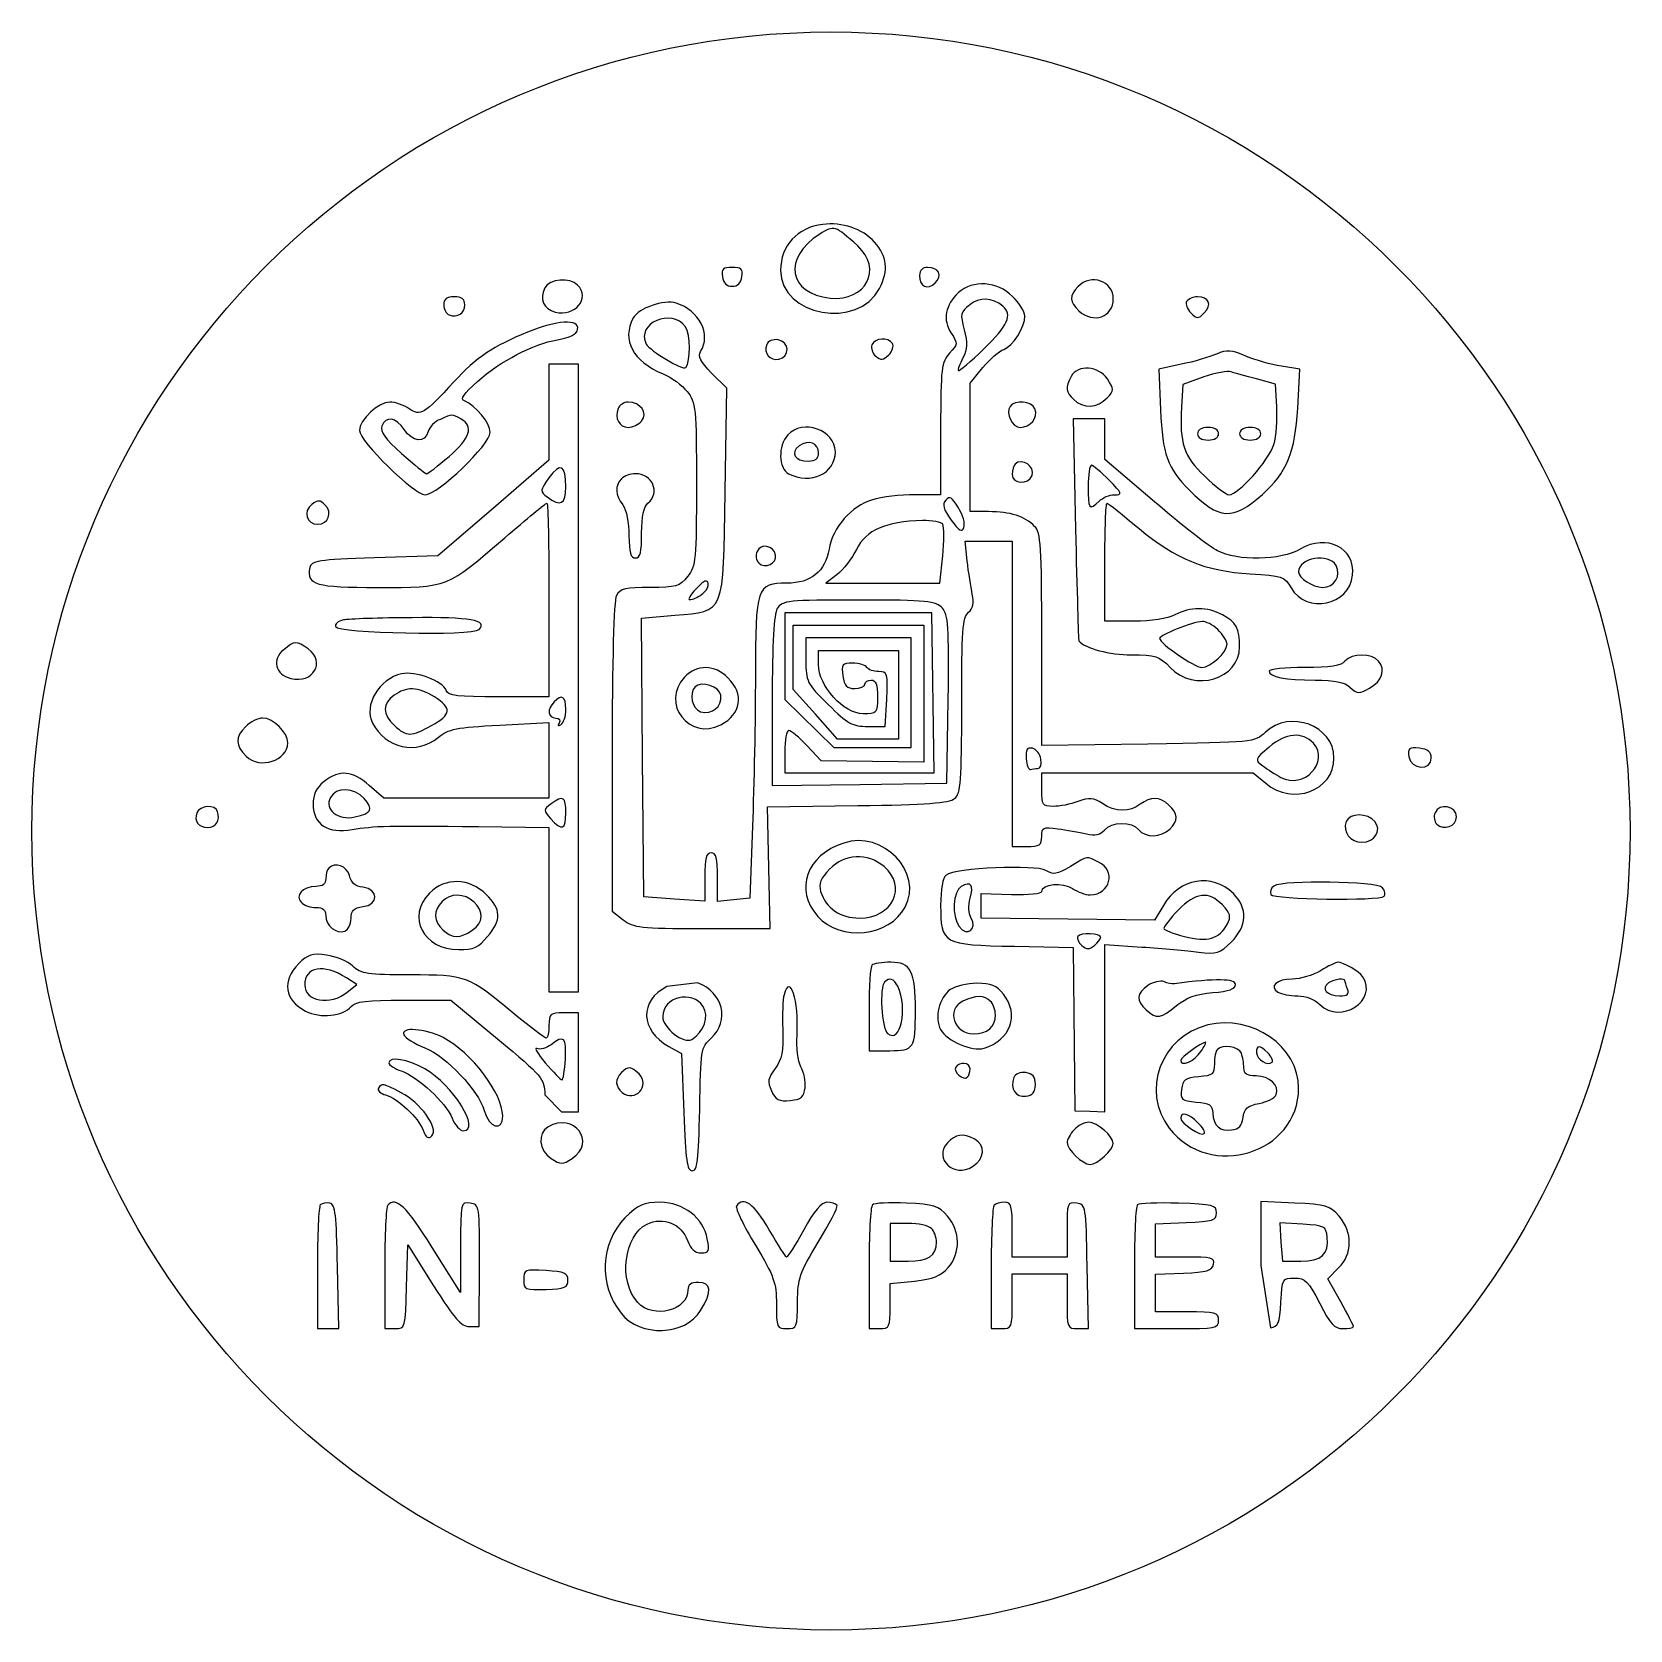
# Model space of a CAD drawing. Header units: millimetres. Extents: x -4.7 to 41.3, y -8.6 to 37.5.
import ezdxf

# ---------------------------------------------------------------- set-up
doc = ezdxf.new("R2010")
doc.units = ezdxf.units.MM

msp = doc.modelspace()

# ---------------------------------------------------------------- linework, layer by layer
at = {"color": 7, "linetype": 'Continuous', "lineweight": 25}
for p, q in [((10.188, 27.895), (10.188, 25.13)), ((11.037, 27.895), (10.188, 27.895)), ((11.037, 9.824), (11.037, 27.895)), ((15.306, 27.204), (14.869, 27.641)), ((22.316, 27.35), (22.68, 27.798)), ((28.393, 27.895), (27.75, 27.75)), ((27.75, 27.75), (27.798, 26.585)), ((31.813, 27.75), (31.279, 27.835)), ((31.752, 26.634), (31.813, 27.75)), ((15.258, 24.22), (15.306, 27.204)), ((22.316, 23.65), (22.316, 27.35)), ((28.441, 27.313), (28.405, 26.658)), ((29.048, 27.531), (28.441, 27.313)), ((31.109, 27.325), (30.564, 27.471)), ((31.146, 26.67), (31.109, 27.325)), ((25.288, 26.319), (25.348, 23.141)), ((26.197, 26.319), (25.288, 26.319)), ((26.197, 25.154), (26.197, 26.319)), ((21.467, 26.04), (21.467, 24.136)), ((10.188, 25.13), (8.587, 23.747)), ((27.629, 23.929), (26.197, 25.154)), ((21.467, 24.136), (20.727, 24.136)), ((8.587, 23.747), (6.986, 22.377)), ((22.85, 23.65), (22.316, 23.65)), ((22.171, 22.801), (23.529, 22.801)), ((22.231, 22.231), (22.171, 22.801)), ((23.529, 22.801), (23.529, 14.008)), ((6.986, 22.377), (5.167, 22.316)), ((21.443, 21.589), (21.528, 22.377)), ((26.197, 20.497), (26.197, 22.195)), ((18.484, 21.843), (18.156, 21.589)), ((18.156, 21.589), (21.443, 21.589)), ((10.188, 21.103), (10.188, 18.314)), ((16.98, 20.74), (16.98, 18.241)), ((21.213, 20.74), (16.98, 20.74)), ((21.285, 16.131), (21.213, 20.74)), ((12.856, 20.582), (13.814, 20.667)), ((12.88, 16.567), (12.856, 20.582)), ((17.222, 20.376), (20.982, 20.376)), ((17.222, 18.532), (17.222, 20.376)), ((20.982, 20.376), (20.982, 16.434)), ((27.034, 20.497), (26.197, 20.497)), ((17.586, 20.012), (17.586, 19.369)), ((20.618, 20.012), (17.586, 20.012)), ((20.618, 16.858), (20.618, 20.012)), ((24.378, 16.919), (24.378, 19.975)), ((17.95, 19.648), (20.254, 19.648)), ((17.95, 19.248), (17.95, 19.648)), ((20.254, 19.648), (20.254, 17.101)), ((17.865, 17.817), (17.222, 18.532)), ((10.188, 18.314), (8.745, 18.314)), ((16.616, 18.193), (16.616, 15.767)), ((16.98, 18.241), (18.387, 16.858)), ((19.866, 17.465), (19.915, 18.253)), ((21.649, 15.828), (21.686, 18.241)), ((8.769, 17.501), (10.188, 17.574)), ((10.188, 17.574), (10.188, 15.403)), ((18.496, 17.101), (17.865, 17.817)), ((20.254, 17.101), (18.496, 17.101)), ((19.369, 17.465), (19.866, 17.465)), ((16.98, 16.737), (16.98, 16.131)), ((18.023, 16.47), (17.623, 16.907)), ((18.387, 16.858), (20.618, 16.858)), ((27.434, 16.956), (24.378, 16.919)), ((12.007, 16.567), (12.007, 12.141)), ((12.917, 12.553), (12.88, 16.567)), ((16.98, 16.131), (21.285, 16.131)), ((19.502, 16.458), (18.023, 16.47)), ((20.982, 16.434), (19.502, 16.458)), ((24.378, 16.131), (30.467, 16.131)), ((24.378, 15.646), (24.378, 16.131)), ((30.467, 16.131), (30.83, 15.828)), ((5.434, 15.403), (5.009, 15.767)), ((16.616, 15.767), (19.139, 15.791)), ((19.139, 15.791), (21.649, 15.828)), ((10.188, 15.403), (5.434, 15.403)), ((16.482, 15.148), (19.078, 15.185)), ((16.519, 13.39), (16.482, 15.148)), ((8.162, 14.578), (10.188, 14.554)), ((10.188, 14.554), (10.188, 9.824)), ((16.046, 14.59), (15.973, 12.517)), ((23.529, 14.008), (23.954, 14.008)), ((16.555, 11.643), (16.519, 13.39)), ((14.675, 13.135), (14.675, 12.432)), ((15.039, 12.419), (15.039, 13.123)), ((13.802, 12.492), (12.917, 12.553)), ((14.675, 12.432), (13.802, 12.492)), ((15.5, 12.468), (15.039, 12.419)), ((15.973, 12.517), (15.5, 12.468)), ((22.632, 12.65), (23.505, 12.626)), ((22.632, 11.946), (22.632, 12.65)), ((12.007, 12.141), (12.322, 11.898)), ((27.883, 12.31), (27.629, 11.886)), ((14.603, 11.643), (16.555, 11.643)), ((25.13, 11.91), (22.632, 11.946)), ((27.629, 11.886), (25.13, 11.91)), ((23.59, 11.134), (25.288, 11.097)), ((25.288, 11.097), (25.336, 6.392)), ((26.197, 11.182), (27.265, 11.11)), ((26.197, 6.367), (26.197, 11.182)), ((4.657, 10.03), (4.354, 10.224)), ((4.378, 9.812), (4.657, 10.03)), ((10.188, 9.824), (11.037, 9.824)), ((14.469, 10.079), (13.584, 9.97)), ((6.004, 9.581), (7.362, 9.581)), ((7.362, 9.581), (8.708, 8.466)), ((11.037, 9.218), (10.612, 9.218)), ((11.037, 6.367), (11.037, 9.218)), ((19.405, 9.315), (19.405, 8.126)), ((13.644, 8.247), (14.008, 8.041)), ((14.008, 8.041), (14.069, 6.355)), ((19.405, 8.126), (20, 8.126)), ((10.067, 6.853), (10.552, 6.367)), ((10.552, 6.367), (11.037, 6.367)), ((25.336, 6.392), (25.761, 6.38)), ((25.761, 6.38), (26.197, 6.367)), ((30.685, 3.784), (30.685, 1.941)), ((31.667, 3.736), (30.685, 3.784)), ((20.533, 3.153), (20.012, 3.153)), ((20.012, 3.153), (20.012, 2.062)), ((23.529, 2.183), (23.529, 2.971)), ((25.106, 2.984), (25.106, 2.183)), ((27.653, 3.141), (28.538, 3.178)), ((27.653, 2.183), (27.653, 3.141)), ((31.898, 3.129), (31.231, 3.166)), ((31.231, 3.166), (31.267, 2.608)), ((6.088, 1.322), (6.125, 2.535)), ((6.125, 2.535), (6.865, 1.358)), ((7.641, 1.164), (6.828, 2.462)), ((7.641, 2.474), (7.641, 1.164)), ((31.267, 2.608), (31.316, 2.062)), ((3.517, 1.856), (3.517, 0.121)), ((4.136, 0.121), (4.099, 1.904)), ((5.458, 1.856), (5.458, 0.121)), ((8.175, 0.182), (8.187, 1.941)), ((19.405, 1.856), (19.405, 0.121)), ((20.012, 2.062), (20.533, 2.062)), ((22.923, 1.856), (22.923, 0.121)), ((25.106, 2.183), (23.529, 2.183)), ((25.724, 0.121), (25.688, 1.916)), ((27.046, 1.856), (27.046, 0.121)), ((28.514, 2.183), (27.653, 2.183)), ((30.685, 1.941), (30.964, 0.146)), ((31.316, 2.062), (31.837, 2.062)), ((32.613, 1.552), (32.929, 1.868)), ((20.012, 1.419), (20.715, 1.492)), ((20.012, 0.776), (20.012, 1.419)), ((23.529, 1.698), (25.106, 1.698)), ((23.529, 0.91), (23.529, 1.698)), ((25.106, 1.698), (25.106, 0.91)), ((27.653, 1.686), (28.465, 1.722)), ((27.653, 0.606), (27.653, 1.686)), ((32.989, 0.898), (32.613, 1.552)), ((28.562, 0.606), (27.653, 0.606)), ((3.517, 0.121), (4.136, 0.121)), ((5.458, 0.121), (5.761, 0.121)), ((7.896, 0.182), (8.175, 0.182)), ((19.405, 0.121), (19.709, 0.121)), ((22.923, 0.121), (23.226, 0.121)), ((25.409, 0.121), (25.724, 0.121)), ((27.046, 0.121), (28.259, 0.121))]:
    msp.add_line(p, q, dxfattribs=at)
msp.add_circle((18.309, 14.453), 23.011, dxfattribs=at)
for points in [[(18.071, 31.922), (17.344, 31.837), (16.858, 31.303), (16.858, 30.6)], [(19.078, 31.303), (18.423, 31.898), (18.399, 31.898), (17.986, 31.643)], [(19.563, 31.413), (19.211, 31.801), (18.629, 31.995), (18.071, 31.922)], [(17.986, 31.643), (16.907, 30.964), (17.077, 29.921), (18.29, 29.799)], [(18.29, 29.799), (19.321, 29.702), (19.806, 30.636), (19.078, 31.303)], [(19.709, 30.078), (19.975, 30.6), (19.927, 31), (19.563, 31.413)], [(11.013, 30.175), (10.782, 30.406), (10.212, 30.357), (10.067, 30.091)], [(15.464, 30.685), (15.197, 30.685), (15.148, 30.636), (15.185, 30.418)], [(15.185, 30.418), (15.209, 30.236), (15.306, 30.139), (15.464, 30.139)], [(15.743, 30.418), (15.779, 30.636), (15.731, 30.685), (15.464, 30.685)], [(15.464, 30.139), (15.621, 30.139), (15.718, 30.236), (15.743, 30.418)], [(16.858, 30.6), (16.858, 29.278), (19.09, 28.878), (19.709, 30.078)], [(21.091, 30.685), (20.946, 30.685), (20.861, 30.6), (20.861, 30.454)], [(20.861, 30.454), (20.861, 30.127), (21.091, 30.018), (21.31, 30.236)], [(21.31, 30.236), (21.528, 30.454), (21.419, 30.685), (21.091, 30.685)], [(26.44, 29.775), (26.44, 30.297), (25.797, 30.515), (25.421, 30.127)], [(10.067, 30.091), (9.909, 29.775), (10.03, 29.484), (10.37, 29.399)], [(10.37, 29.399), (10.94, 29.254), (11.389, 29.799), (11.013, 30.175)], [(21.977, 29.957), (21.601, 29.605), (21.516, 29.169), (21.77, 28.793)], [(23.541, 29.848), (23.092, 30.285), (22.389, 30.333), (21.977, 29.957)], [(25.421, 30.127), (25.166, 29.884), (25.179, 29.678), (25.445, 29.436)], [(7.459, 29.836), (7.241, 29.836), (7.156, 29.775), (7.156, 29.605)], [(7.156, 29.605), (7.156, 29.472), (7.229, 29.351), (7.313, 29.314)], [(7.313, 29.314), (7.556, 29.229), (7.762, 29.363), (7.762, 29.605)], [(7.762, 29.605), (7.762, 29.775), (7.677, 29.836), (7.459, 29.836)], [(13.851, 29.654), (13.499, 29.763), (12.759, 29.508), (12.614, 29.229)], [(14.117, 28.975), (13.729, 29.521), (12.674, 29.072), (12.99, 28.477)], [(14.554, 28.259), (14.869, 28.756), (14.518, 29.448), (13.851, 29.654)], [(22.304, 29.605), (22.037, 29.399), (22.025, 29.339), (22.146, 28.89)], [(23.262, 29.569), (22.935, 29.824), (22.595, 29.836), (22.304, 29.605)], [(22.716, 28.344), (23.408, 29.011), (23.541, 29.326), (23.262, 29.569)], [(23.893, 29.29), (23.893, 29.399), (23.735, 29.654), (23.541, 29.848)], [(25.445, 29.436), (25.87, 29.048), (26.44, 29.254), (26.44, 29.775)], [(28.55, 29.702), (28.514, 29.63), (28.562, 29.484), (28.672, 29.375)], [(28.866, 29.836), (28.744, 29.836), (28.599, 29.775), (28.55, 29.702)], [(29.06, 29.375), (29.29, 29.605), (29.193, 29.836), (28.866, 29.836)], [(11.013, 28.902), (11.073, 29.205), (10.406, 29.169), (9.569, 28.817)], [(12.614, 29.229), (12.274, 28.587), (12.601, 27.98), (13.475, 27.616)], [(23.287, 28.32), (23.541, 28.405), (23.893, 28.963), (23.893, 29.29)], [(28.672, 29.375), (28.853, 29.193), (28.878, 29.193), (29.06, 29.375)], [(9.569, 28.817), (8.587, 28.417), (8.114, 28.102), (7.447, 27.386)], [(8.126, 27.398), (8.793, 27.992), (9.727, 28.477), (10.43, 28.599)], [(10.43, 28.599), (10.806, 28.659), (10.988, 28.756), (11.013, 28.902)], [(14.13, 27.798), (14.275, 27.98), (14.263, 28.756), (14.117, 28.975)], [(16.786, 28.599), (16.64, 28.623), (16.495, 28.562), (16.458, 28.465)], [(16.81, 28.041), (17.137, 28.102), (17.113, 28.55), (16.786, 28.599)], [(20.085, 28.49), (19.963, 28.684), (19.563, 28.659), (19.49, 28.453)], [(21.77, 28.793), (21.965, 28.49), (21.965, 28.465), (21.722, 28.211)], [(22.146, 28.89), (22.243, 28.514), (22.243, 28.332), (22.11, 28.077)], [(12.99, 28.477), (13.099, 28.283), (14.045, 27.701), (14.13, 27.798)], [(14.869, 27.641), (14.554, 27.968), (14.469, 28.126), (14.554, 28.259)], [(16.458, 28.465), (16.361, 28.211), (16.555, 27.992), (16.81, 28.041)], [(19.49, 28.453), (19.454, 28.356), (19.502, 28.211), (19.599, 28.126)], [(19.599, 28.126), (19.745, 28.004), (19.818, 28.017), (19.975, 28.162)], [(19.975, 28.162), (20.073, 28.271), (20.121, 28.417), (20.085, 28.49)], [(21.722, 28.211), (21.492, 27.956), (21.467, 27.798), (21.467, 26.04)], [(22.11, 28.077), (22.013, 27.895), (21.952, 27.738), (21.977, 27.713)], [(21.977, 27.713), (22.001, 27.689), (22.328, 27.968), (22.716, 28.344)], [(22.68, 27.798), (22.886, 28.041), (23.153, 28.283), (23.287, 28.32)], [(29.411, 28.186), (29.217, 28.102), (28.756, 27.968), (28.393, 27.895)], [(30.26, 28.126), (29.848, 28.308), (29.715, 28.32), (29.411, 28.186)], [(31.279, 27.835), (30.988, 27.883), (30.527, 28.017), (30.26, 28.126)], [(13.475, 27.616), (13.717, 27.519), (14.02, 27.289), (14.166, 27.107)], [(26.27, 27.471), (26.015, 27.847), (25.421, 27.895), (25.227, 27.544)], [(29.836, 27.677), (29.739, 27.713), (29.387, 27.641), (29.048, 27.531)], [(30.564, 27.471), (30.26, 27.556), (29.933, 27.641), (29.836, 27.677)], [(7.447, 27.386), (6.586, 26.452), (6.489, 26.391), (6.161, 26.61)], [(7.75, 26.84), (7.629, 26.889), (7.726, 27.046), (8.126, 27.398)], [(25.227, 27.544), (25.057, 27.216), (25.069, 27.095), (25.3, 26.877)], [(26.258, 26.925), (26.464, 27.143), (26.464, 27.18), (26.27, 27.471)], [(5.603, 26.804), (5.276, 26.804), (4.73, 26.294), (4.73, 25.991)], [(6.161, 26.61), (6.016, 26.719), (5.761, 26.804), (5.603, 26.804)], [(8.49, 25.931), (8.49, 26.209), (8.09, 26.707), (7.75, 26.84)], [(12.468, 26.804), (12.347, 26.804), (12.213, 26.719), (12.177, 26.622)], [(12.856, 26.258), (13.05, 26.488), (12.82, 26.804), (12.468, 26.804)], [(14.166, 27.107), (14.421, 26.792), (14.433, 26.646), (14.433, 24.439)], [(24.184, 26.61), (24.099, 26.828), (23.59, 26.877), (23.468, 26.682)], [(25.3, 26.877), (25.555, 26.61), (25.991, 26.634), (26.258, 26.925)], [(6.016, 26.015), (5.785, 26.367), (5.482, 26.416), (5.373, 26.112)], [(7.059, 26.307), (6.901, 26.246), (6.743, 26.088), (6.707, 25.955)], [(7.653, 26.319), (7.374, 26.464), (7.423, 26.464), (7.059, 26.307)], [(7.313, 25.239), (7.92, 25.761), (8.029, 26.112), (7.653, 26.319)], [(12.177, 26.622), (12.068, 26.343), (12.213, 26.076), (12.468, 26.076)], [(12.468, 26.076), (12.601, 26.076), (12.771, 26.161), (12.856, 26.258)], [(18.435, 25.373), (18.435, 26.003), (17.489, 26.331), (17.065, 25.858)], [(23.468, 26.682), (23.335, 26.476), (23.529, 26.076), (23.76, 26.076)], [(23.76, 26.076), (24.051, 26.076), (24.281, 26.355), (24.184, 26.61)], [(27.798, 26.585), (27.859, 25.3), (27.992, 24.9), (28.635, 24.269)], [(28.405, 26.658), (28.344, 25.615), (28.465, 25.251), (29.072, 24.669)], [(30.733, 24.148), (31.437, 24.766), (31.679, 25.36), (31.752, 26.634)], [(31.061, 25.579), (31.134, 25.821), (31.17, 26.307), (31.146, 26.67)], [(4.73, 25.991), (4.73, 25.676), (6.307, 24.136), (6.622, 24.136)], [(5.373, 26.112), (5.312, 25.967), (5.47, 25.749), (5.943, 25.324)], [(6.707, 25.955), (6.622, 25.615), (6.258, 25.652), (6.016, 26.015)], [(6.622, 24.136), (6.986, 24.136), (8.49, 25.579), (8.49, 25.931)], [(17.065, 25.858), (16.774, 25.542), (16.798, 24.9), (17.089, 24.742)], [(29.169, 26.076), (28.975, 26.076), (28.866, 26.003), (28.866, 25.894)], [(28.866, 25.894), (28.866, 25.785), (28.975, 25.712), (29.169, 25.712)], [(29.472, 25.894), (29.472, 26.003), (29.363, 26.076), (29.169, 26.076)], [(29.169, 25.712), (29.363, 25.712), (29.472, 25.785), (29.472, 25.894)], [(30.382, 26.076), (30.188, 26.076), (30.078, 26.003), (30.078, 25.894)], [(30.078, 25.894), (30.078, 25.785), (30.188, 25.712), (30.382, 25.712)], [(30.685, 25.894), (30.685, 26.003), (30.576, 26.076), (30.382, 26.076)], [(30.382, 25.712), (30.576, 25.712), (30.685, 25.785), (30.685, 25.894)], [(5.943, 25.324), (6.307, 25.009), (6.622, 24.742), (6.658, 24.742)], [(17.089, 24.742), (17.72, 24.414), (18.435, 24.742), (18.435, 25.373)], [(17.392, 25.542), (17.125, 25.348), (17.271, 25.106), (17.659, 25.106)], [(17.95, 25.336), (17.95, 25.627), (17.671, 25.736), (17.392, 25.542)], [(17.659, 25.106), (17.865, 25.106), (17.95, 25.179), (17.95, 25.336)], [(29.775, 24.136), (30.042, 24.136), (30.915, 25.118), (31.061, 25.579)], [(6.658, 24.742), (6.695, 24.742), (6.986, 24.96), (7.313, 25.239)], [(10.673, 24.366), (10.673, 24.997), (10.515, 25.082), (10.188, 24.621)], [(23.614, 25.021), (23.565, 24.985), (23.529, 24.839), (23.529, 24.718)], [(24.099, 24.693), (24.196, 24.948), (23.808, 25.215), (23.614, 25.021)], [(25.809, 24.985), (25.761, 24.985), (25.712, 24.718), (25.712, 24.378)], [(26.319, 24.56), (26.088, 24.79), (25.858, 24.985), (25.809, 24.985)], [(10.188, 24.621), (9.921, 24.257), (9.921, 24.233), (10.139, 24.075)], [(12.274, 24.596), (12.08, 24.402), (12.092, 24.123), (12.31, 23.844)], [(12.674, 24.742), (12.529, 24.742), (12.359, 24.681), (12.274, 24.596)], [(13.038, 23.893), (13.402, 24.196), (13.171, 24.742), (12.674, 24.742)], [(14.433, 24.439), (14.433, 22.268), (14.421, 22.086), (14.178, 21.783)], [(23.529, 24.718), (23.529, 24.439), (23.99, 24.414), (24.099, 24.693)], [(26.476, 24.136), (26.707, 24.136), (26.695, 24.172), (26.319, 24.56)], [(29.072, 24.669), (29.363, 24.378), (29.69, 24.136), (29.775, 24.136)], [(3.736, 23.844), (3.602, 23.99), (3.529, 23.99), (3.36, 23.857)], [(10.139, 24.075), (10.527, 23.784), (10.673, 23.857), (10.673, 24.366)], [(13.814, 20.667), (15.27, 20.8), (15.209, 20.655), (15.258, 24.22)], [(19.502, 23.99), (18.896, 23.808), (18.362, 23.202), (18.253, 22.571)], [(20.727, 24.136), (20.315, 24.136), (19.769, 24.075), (19.502, 23.99)], [(21.613, 23.978), (21.504, 23.857), (21.54, 23.723), (21.77, 23.408)], [(21.977, 23.76), (21.795, 24.075), (21.722, 24.111), (21.613, 23.978)], [(25.712, 24.378), (25.712, 23.723), (25.749, 23.675), (26.028, 23.954)], [(26.028, 23.954), (26.137, 24.051), (26.331, 24.136), (26.476, 24.136)], [(28.635, 24.269), (29.496, 23.408), (29.872, 23.384), (30.733, 24.148)], [(3.36, 23.857), (3.093, 23.663), (3.202, 23.287), (3.529, 23.287)], [(3.529, 23.287), (3.833, 23.287), (3.966, 23.626), (3.736, 23.844)], [(8.914, 22.898), (9.545, 23.444), (10.091, 23.893), (10.127, 23.893)], [(10.127, 23.893), (10.164, 23.893), (10.188, 22.644), (10.188, 21.103)], [(12.31, 23.844), (12.419, 23.699), (12.492, 23.335), (12.492, 22.959)], [(12.856, 23.032), (12.856, 23.517), (12.917, 23.796), (13.038, 23.893)], [(22.134, 23.19), (22.183, 23.299), (22.11, 23.553), (21.977, 23.76)], [(24.172, 23.226), (23.893, 23.517), (23.468, 23.65), (22.85, 23.65)], [(26.197, 22.195), (26.197, 23.129), (26.222, 23.893), (26.258, 23.893)], [(26.258, 23.893), (26.294, 23.893), (26.707, 23.565), (27.18, 23.165)], [(29.436, 22.522), (29.217, 22.632), (28.405, 23.262), (27.629, 23.929)], [(12.674, 22.316), (12.82, 22.316), (12.856, 22.474), (12.856, 23.032)], [(20.946, 23.396), (19.866, 23.359), (19.333, 23.129), (19.042, 22.559)], [(21.528, 23.287), (21.492, 23.347), (21.225, 23.396), (20.946, 23.396)], [(21.528, 22.377), (21.564, 22.801), (21.576, 23.214), (21.528, 23.287)], [(21.77, 23.408), (22.001, 23.105), (22.086, 23.044), (22.134, 23.19)], [(24.378, 19.975), (24.378, 22.656), (24.354, 23.056), (24.172, 23.226)], [(25.348, 23.141), (25.397, 21.382), (25.433, 19.939), (25.445, 19.927)], [(27.18, 23.165), (28.247, 22.28), (29.084, 21.94), (30.382, 21.855)], [(33.329, 21.819), (33.414, 22.607), (32.589, 23.02), (31.825, 22.571)], [(5.264, 21.467), (7.289, 21.467), (7.253, 21.455), (8.914, 22.898)], [(12.492, 22.959), (12.492, 22.474), (12.541, 22.316), (12.674, 22.316)], [(16.713, 22.401), (16.664, 22.68), (16.276, 22.753), (16.179, 22.498)], [(18.253, 22.571), (18.144, 21.928), (17.732, 21.589), (17.04, 21.589)], [(19.042, 22.559), (18.908, 22.304), (18.666, 21.977), (18.484, 21.843)], [(31.825, 22.571), (31.279, 22.243), (30.006, 22.219), (29.436, 22.522)], [(5.167, 22.316), (3.529, 22.268), (3.335, 22.231), (3.299, 22.037)], [(16.179, 22.498), (16.131, 22.389), (16.155, 22.243), (16.228, 22.171)], [(16.228, 22.171), (16.41, 21.989), (16.761, 22.159), (16.713, 22.401)], [(22.377, 21.273), (22.341, 21.479), (22.268, 21.904), (22.231, 22.231)], [(32.856, 22.098), (32.65, 22.474), (31.776, 22.316), (31.776, 21.916)], [(32.468, 21.467), (32.807, 21.467), (33.014, 21.807), (32.856, 22.098)], [(3.299, 22.037), (3.202, 21.54), (3.457, 21.467), (5.264, 21.467)], [(14.178, 21.783), (13.948, 21.492), (13.851, 21.467), (13.099, 21.467)], [(14.651, 21.322), (14.833, 21.492), (14.809, 21.746), (14.615, 21.613)], [(30.382, 21.855), (31.303, 21.807), (31.376, 21.783), (31.558, 21.455)], [(31.558, 21.455), (32.007, 20.691), (33.244, 20.946), (33.329, 21.819)], [(31.776, 21.916), (31.776, 21.734), (32.177, 21.479), (32.468, 21.467)], [(12.128, 21.237), (12.056, 21.079), (12.007, 19.393), (12.007, 16.567)], [(13.099, 21.467), (12.395, 21.467), (12.238, 21.431), (12.128, 21.237)], [(14.324, 21.31), (14.178, 21.128), (14.178, 21.091), (14.324, 21.128)], [(14.615, 21.613), (14.554, 21.564), (14.421, 21.431), (14.324, 21.31)], [(14.324, 21.128), (14.409, 21.152), (14.566, 21.237), (14.651, 21.322)], [(17.04, 21.589), (16.167, 21.589), (16.131, 21.479), (16.131, 18.908)], [(22.268, 20.752), (22.401, 20.861), (22.438, 21.019), (22.377, 21.273)], [(16.761, 20.861), (16.664, 20.691), (16.616, 19.915), (16.616, 18.193)], [(19.114, 21.103), (17.053, 21.103), (16.907, 21.091), (16.761, 20.861)], [(21.516, 20.873), (21.334, 21.079), (21.091, 21.103), (19.114, 21.103)], [(21.686, 18.241), (21.71, 20.364), (21.686, 20.679), (21.516, 20.873)], [(22.074, 18.071), (22.074, 20.218), (22.098, 20.606), (22.268, 20.752)], [(29.581, 20.679), (29.145, 20.909), (28.659, 20.909), (28.211, 20.679)], [(4.269, 20.533), (4.112, 20.497), (4.015, 20.412), (4.039, 20.339)], [(4.039, 20.339), (4.099, 20.145), (7.993, 20.073), (8.175, 20.254)], [(6.246, 20.594), (5.312, 20.594), (4.427, 20.558), (4.269, 20.533)], [(8.175, 20.254), (8.441, 20.521), (7.92, 20.618), (6.246, 20.594)], [(28.211, 20.679), (28.004, 20.57), (27.531, 20.497), (27.034, 20.497)], [(28.999, 20.485), (28.72, 20.473), (27.774, 20.097), (27.774, 20)], [(29.448, 20.254), (29.302, 20.388), (29.096, 20.497), (28.999, 20.485)], [(29.715, 19.83), (29.715, 19.927), (29.593, 20.109), (29.448, 20.254)], [(30.078, 19.757), (30.078, 20.279), (29.969, 20.485), (29.581, 20.679)], [(3.25, 19.697), (2.911, 19.939), (2.874, 19.939), (2.547, 19.672)], [(25.445, 19.927), (25.639, 19.709), (26.331, 19.527), (26.961, 19.527)], [(27.774, 20), (27.774, 19.854), (28.781, 19.163), (28.987, 19.163)], [(28.987, 19.163), (29.242, 19.163), (29.715, 19.599), (29.715, 19.83)], [(2.547, 19.672), (2.195, 19.393), (2.304, 18.957), (2.753, 18.848)], [(2.753, 18.848), (3.396, 18.678), (3.772, 19.333), (3.25, 19.697)], [(17.586, 19.369), (17.586, 18.763), (17.61, 18.702), (18.229, 18.096)], [(26.961, 19.527), (27.653, 19.527), (27.762, 19.49), (28.077, 19.163)], [(28.077, 19.163), (28.769, 18.435), (30.078, 18.823), (30.078, 19.757)], [(33.111, 19.345), (33.001, 19.211), (32.698, 19.163), (31.946, 19.163)], [(34.081, 19.345), (33.887, 19.575), (33.305, 19.575), (33.111, 19.345)], [(33.814, 18.569), (34.19, 18.775), (34.287, 19.09), (34.081, 19.345)], [(5.943, 18.981), (5.3, 18.835), (4.839, 18.071), (5.106, 17.562)], [(7.229, 18.496), (7.132, 18.775), (6.343, 19.066), (5.943, 18.981)], [(14.093, 18.884), (13.39, 18.132), (14.227, 17.04), (15.136, 17.513)], [(15.342, 18.86), (14.966, 19.248), (14.445, 19.26), (14.093, 18.884)], [(16.131, 18.908), (16.131, 17.683), (16.094, 15.743), (16.046, 14.59)], [(19.236, 17.829), (18.678, 17.829), (17.95, 18.629), (17.95, 19.248)], [(18.932, 19.284), (18.629, 19.284), (18.605, 19.248), (18.653, 18.92)], [(18.653, 18.92), (18.69, 18.629), (18.763, 18.556), (18.993, 18.556)], [(19.345, 19.163), (19.308, 19.236), (19.114, 19.284), (18.932, 19.284)], [(19.684, 19.042), (19.539, 19.042), (19.381, 19.102), (19.345, 19.163)], [(19.915, 18.253), (19.951, 18.993), (19.939, 19.042), (19.684, 19.042)], [(31.946, 19.163), (31.388, 19.163), (30.927, 19.114), (30.927, 19.054)], [(30.927, 19.054), (30.927, 18.896), (31.388, 18.799), (32.249, 18.799)], [(6.889, 18.314), (6.404, 18.605), (6.088, 18.617), (5.725, 18.362)], [(8.745, 18.314), (7.556, 18.314), (7.289, 18.35), (7.229, 18.496)], [(14.396, 18.605), (14.214, 18.423), (14.312, 17.962), (14.554, 17.889)], [(15.136, 18.362), (15.1, 18.617), (14.578, 18.787), (14.396, 18.605)], [(15.136, 17.513), (15.731, 17.817), (15.815, 18.399), (15.342, 18.86)], [(18.993, 18.556), (19.151, 18.556), (19.284, 18.617), (19.284, 18.678)], [(19.284, 18.678), (19.284, 18.751), (19.369, 18.799), (19.466, 18.799)], [(19.466, 18.799), (19.599, 18.799), (19.648, 18.666), (19.648, 18.314)], [(32.249, 18.799), (32.819, 18.799), (33.098, 18.738), (33.256, 18.593)], [(33.256, 18.593), (33.474, 18.399), (33.523, 18.399), (33.814, 18.569)], [(5.725, 18.362), (5.385, 18.12), (5.385, 17.817), (5.737, 17.489)], [(6.804, 17.489), (7.386, 17.804), (7.398, 17.999), (6.889, 18.314)], [(10.333, 18.168), (10.127, 17.962), (10.151, 17.707), (10.382, 17.707)], [(10.673, 17.962), (10.673, 18.338), (10.564, 18.399), (10.333, 18.168)], [(10.527, 17.513), (10.612, 17.562), (10.673, 17.756), (10.673, 17.962)], [(14.554, 17.889), (14.882, 17.792), (15.185, 18.035), (15.136, 18.362)], [(18.229, 18.096), (18.787, 17.538), (18.932, 17.465), (19.369, 17.465)], [(19.648, 18.314), (19.648, 17.841), (19.636, 17.829), (19.236, 17.829)], [(21.868, 15.391), (22.049, 15.536), (22.074, 15.876), (22.074, 18.071)], [(32.795, 16.555), (32.795, 17.489), (31.522, 17.962), (30.818, 17.295)], [(1.941, 17.707), (1.807, 17.707), (1.589, 17.598), (1.455, 17.465)], [(2.668, 16.992), (2.668, 17.295), (2.244, 17.707), (1.941, 17.707)], [(5.106, 17.562), (5.482, 16.834), (6.38, 16.628), (6.998, 17.15)], [(5.737, 17.489), (6.088, 17.162), (6.222, 17.162), (6.804, 17.489)], [(6.998, 17.15), (7.301, 17.392), (7.507, 17.441), (8.769, 17.501)], [(10.382, 17.707), (10.491, 17.707), (10.527, 17.647), (10.479, 17.562)], [(10.479, 17.562), (10.43, 17.477), (10.443, 17.465), (10.527, 17.513)], [(1.455, 17.465), (1.14, 17.15), (1.152, 16.919), (1.468, 16.604)], [(17.089, 17.344), (17.028, 17.344), (16.98, 17.077), (16.98, 16.737)], [(17.623, 16.907), (17.392, 17.15), (17.162, 17.344), (17.089, 17.344)], [(30.818, 17.295), (30.503, 17.004), (30.491, 17.004), (27.434, 16.956)], [(32.201, 16.98), (31.886, 17.319), (31.413, 17.283), (30.927, 16.871)], [(1.468, 16.604), (1.856, 16.216), (2.668, 16.482), (2.668, 16.992)], [(24.111, 16.834), (23.954, 16.871), (23.917, 16.798), (23.929, 16.531)], [(24.354, 16.519), (24.33, 16.677), (24.22, 16.81), (24.111, 16.834)], [(30.927, 16.871), (30.515, 16.519), (30.503, 16.507), (30.746, 16.325)], [(31.267, 15.997), (31.922, 15.634), (32.686, 16.446), (32.201, 16.98)], [(35.257, 16.834), (34.954, 16.871), (34.918, 16.834), (34.954, 16.592)], [(34.954, 16.592), (35.003, 16.216), (35.597, 16.179), (35.597, 16.555)], [(35.597, 16.555), (35.597, 16.737), (35.5, 16.81), (35.257, 16.834)], [(5.009, 15.767), (4.524, 16.191), (4.16, 16.228), (3.711, 15.876)], [(23.929, 16.531), (23.941, 16.349), (24.002, 16.204), (24.051, 16.228)], [(24.051, 16.228), (24.099, 16.24), (24.196, 16.252), (24.269, 16.252)], [(24.269, 16.252), (24.342, 16.252), (24.378, 16.373), (24.354, 16.519)], [(30.746, 16.325), (30.879, 16.228), (31.109, 16.082), (31.267, 15.997)], [(30.83, 15.828), (31.607, 15.173), (32.795, 15.609), (32.795, 16.555)], [(3.711, 15.876), (3.481, 15.694), (3.396, 15.512), (3.396, 15.221)], [(4.863, 15.391), (4.585, 15.706), (4.051, 15.731), (3.893, 15.415)], [(0.643, 15.015), (0.57, 15.221), (0.133, 15.197), (0.049, 14.979)], [(3.396, 15.221), (3.396, 14.639), (3.82, 14.372), (4.524, 14.493)], [(3.893, 15.415), (3.699, 15.076), (4.112, 14.748), (4.597, 14.857)], [(4.597, 14.857), (5.082, 14.966), (5.142, 15.076), (4.863, 15.391)], [(10.249, 15.233), (10.018, 15.063), (10.018, 15.051), (10.236, 14.809)], [(10.673, 14.979), (10.673, 15.439), (10.6, 15.488), (10.249, 15.233)], [(19.078, 15.185), (21.055, 15.209), (21.722, 15.258), (21.868, 15.391)], [(24.706, 15.161), (24.402, 15.161), (24.378, 15.197), (24.378, 15.646)], [(25.421, 15.306), (25.203, 15.221), (24.887, 15.161), (24.706, 15.161)], [(26.125, 15.245), (25.87, 15.415), (25.749, 15.415), (25.421, 15.306)], [(27.216, 15.221), (26.913, 14.991), (26.501, 14.991), (26.125, 15.245)], [(28.041, 15.197), (27.762, 15.452), (27.531, 15.452), (27.216, 15.221)], [(28.065, 14.506), (28.32, 14.748), (28.308, 14.954), (28.041, 15.197)], [(36.325, 14.857), (36.325, 15.173), (35.815, 15.27), (35.706, 14.979)], [(0.049, 14.979), (-0.049, 14.748), (0.085, 14.554), (0.364, 14.554)], [(0.364, 14.554), (0.594, 14.554), (0.728, 14.76), (0.643, 15.015)], [(10.236, 14.809), (10.564, 14.445), (10.673, 14.493), (10.673, 14.979)], [(26.185, 14.481), (26.391, 14.724), (26.974, 14.736), (27.168, 14.493)], [(33.972, 14.724), (33.765, 14.979), (33.244, 14.979), (33.147, 14.724)], [(35.706, 14.979), (35.658, 14.869), (35.682, 14.724), (35.755, 14.651)], [(35.755, 14.651), (35.949, 14.457), (36.325, 14.59), (36.325, 14.857)], [(4.524, 14.493), (5.142, 14.603), (5.567, 14.615), (8.162, 14.578)], [(20.448, 12.262), (20.97, 13.268), (19.806, 14.481), (18.678, 14.105)], [(23.954, 14.008), (24.317, 14.008), (24.378, 14.045), (24.378, 14.299)], [(24.378, 14.299), (24.378, 14.554), (24.414, 14.578), (24.839, 14.518)], [(24.839, 14.518), (25.082, 14.481), (25.458, 14.409), (25.664, 14.372)], [(25.664, 14.372), (25.918, 14.312), (26.076, 14.348), (26.185, 14.481)], [(27.168, 14.493), (27.362, 14.251), (27.823, 14.263), (28.065, 14.506)], [(33.147, 14.724), (33.038, 14.433), (33.268, 14.13), (33.596, 14.13)], [(33.596, 14.13), (33.972, 14.13), (34.178, 14.469), (33.972, 14.724)], [(14.857, 13.826), (14.712, 13.826), (14.675, 13.669), (14.675, 13.135)], [(15.039, 13.123), (15.039, 13.669), (15.003, 13.826), (14.857, 13.826)], [(18.678, 14.105), (17.598, 13.754), (17.247, 12.759), (17.926, 11.995)], [(19.842, 13.426), (19.357, 13.839), (18.702, 13.802), (18.265, 13.353)], [(3.845, 13.378), (3.796, 13.341), (3.76, 13.196), (3.76, 13.074)], [(4.439, 13.171), (4.366, 13.45), (4.027, 13.572), (3.845, 13.378)], [(18.265, 13.353), (18.011, 13.087), (17.95, 12.929), (18.011, 12.711)], [(19.126, 11.946), (20.085, 11.946), (20.521, 12.844), (19.842, 13.426)], [(24.499, 13.317), (24.22, 13.487), (21.868, 13.39), (21.625, 13.184)], [(25.203, 13.426), (24.815, 13.196), (24.706, 13.184), (24.499, 13.317)], [(26.015, 13.56), (25.639, 13.729), (25.749, 13.754), (25.203, 13.426)], [(25.773, 12.614), (26.355, 12.614), (26.525, 13.329), (26.015, 13.56)], [(3.76, 13.074), (3.76, 12.929), (3.675, 12.856), (3.469, 12.856)], [(4.827, 12.832), (4.609, 12.856), (4.488, 12.965), (4.439, 13.171)], [(8.381, 12.626), (7.896, 13.099), (7.204, 13.123), (6.743, 12.662)], [(21.625, 13.184), (21.528, 13.111), (21.467, 12.771), (21.467, 12.31)], [(22.316, 12.517), (22.425, 12.892), (22.341, 13.014), (22.062, 12.856)], [(24.378, 12.711), (24.378, 12.929), (24.985, 12.99), (25.263, 12.795)], [(29.897, 12.65), (29.278, 13.256), (28.344, 13.099), (27.883, 12.31)], [(34.19, 12.82), (34.032, 13.002), (31.352, 13.05), (31.061, 12.868)], [(3.469, 12.856), (3.093, 12.856), (2.862, 12.589), (3.056, 12.395)], [(4.827, 12.274), (5.288, 12.322), (5.288, 12.783), (4.827, 12.832)], [(6.743, 12.662), (6.076, 11.983), (6.561, 11.037), (7.592, 11.037)], [(8.029, 12.407), (7.75, 12.662), (7.35, 12.674), (7.107, 12.419)], [(8.417, 11.413), (8.829, 11.898), (8.817, 12.189), (8.381, 12.626)], [(18.011, 12.711), (18.168, 12.225), (18.569, 11.946), (19.126, 11.946)], [(22.062, 12.856), (21.819, 12.723), (21.783, 11.995), (22.001, 11.704)], [(22.341, 11.959), (22.268, 12.08), (22.268, 12.31), (22.316, 12.517)], [(23.505, 12.626), (24.002, 12.614), (24.378, 12.65), (24.378, 12.711)], [(25.263, 12.795), (25.409, 12.698), (25.639, 12.614), (25.773, 12.614)], [(29.581, 12.322), (29.193, 12.735), (28.805, 12.686), (28.308, 12.177)], [(29.836, 11.255), (30.297, 11.716), (30.321, 12.225), (29.897, 12.65)], [(31.061, 12.868), (30.976, 12.808), (30.94, 12.698), (30.976, 12.626)], [(30.976, 12.626), (31.073, 12.48), (34.105, 12.432), (34.238, 12.577)], [(34.238, 12.577), (34.287, 12.614), (34.263, 12.723), (34.19, 12.82)], [(3.056, 12.395), (3.141, 12.31), (3.323, 12.25), (3.481, 12.25)], [(3.481, 12.25), (3.675, 12.25), (3.76, 12.177), (3.76, 12.019)], [(3.76, 12.019), (3.76, 11.728), (4.063, 11.473), (4.306, 11.57)], [(4.488, 11.934), (4.488, 12.165), (4.56, 12.238), (4.827, 12.274)], [(7.107, 12.419), (6.853, 12.165), (6.865, 11.849), (7.132, 11.607)], [(7.98, 11.595), (8.308, 11.813), (8.32, 12.141), (8.029, 12.407)], [(17.926, 11.995), (18.581, 11.255), (20, 11.413), (20.448, 12.262)], [(21.467, 12.31), (21.467, 11.207), (21.528, 11.17), (23.59, 11.134)], [(28.308, 12.177), (28.077, 11.934), (27.895, 11.692), (27.895, 11.643)], [(29.727, 11.777), (29.836, 11.983), (29.812, 12.08), (29.581, 12.322)], [(4.306, 11.57), (4.403, 11.607), (4.488, 11.765), (4.488, 11.934)], [(7.132, 11.607), (7.41, 11.352), (7.629, 11.352), (7.98, 11.595)], [(12.322, 11.898), (12.626, 11.668), (12.808, 11.643), (14.603, 11.643)], [(22.001, 11.704), (22.231, 11.389), (22.535, 11.619), (22.341, 11.959)], [(26.076, 11.389), (26.076, 11.51), (25.494, 11.534), (25.421, 11.413)], [(27.895, 11.643), (27.895, 11.607), (28.162, 11.498), (28.49, 11.413)], [(28.49, 11.413), (29.157, 11.243), (29.484, 11.34), (29.727, 11.777)], [(7.592, 11.037), (8.017, 11.037), (8.162, 11.097), (8.417, 11.413)], [(25.421, 11.413), (25.385, 11.352), (25.433, 11.243), (25.53, 11.158)], [(25.53, 11.158), (25.676, 11.037), (25.749, 11.037), (25.894, 11.158)], [(25.894, 11.158), (25.991, 11.243), (26.076, 11.34), (26.076, 11.389)], [(27.265, 11.11), (27.847, 11.073), (28.575, 11.013), (28.89, 10.964)], [(28.89, 10.964), (29.424, 10.903), (29.496, 10.928), (29.836, 11.255)], [(2.984, 10.637), (2.486, 10.139), (2.571, 9.581), (3.178, 9.266)], [(3.784, 10.879), (3.372, 10.94), (3.238, 10.891), (2.984, 10.637)], [(4.354, 10.224), (3.699, 10.637), (3.153, 10.552), (3.153, 10.018)], [(4.536, 10.564), (4.39, 10.697), (4.051, 10.843), (3.784, 10.879)], [(19.49, 10.588), (19.442, 10.552), (19.405, 9.97), (19.405, 9.315)], [(20.036, 10.673), (19.781, 10.673), (19.527, 10.637), (19.49, 10.588)], [(20.74, 9.278), (20.74, 10.418), (20.606, 10.673), (20.036, 10.673)], [(32.904, 10.673), (32.856, 10.673), (32.625, 10.564), (32.407, 10.43)], [(33.62, 10.261), (33.523, 10.406), (33.062, 10.673), (32.904, 10.673)], [(6.198, 10.309), (4.961, 10.309), (4.779, 10.333), (4.536, 10.564)], [(9.145, 9.218), (7.859, 10.285), (7.799, 10.309), (6.198, 10.309)], [(17.331, 8.575), (17.392, 9.569), (17.125, 10.382), (16.956, 9.739)], [(20.23, 9.982), (20.121, 10.2), (19.988, 10.249), (19.854, 10.103)], [(27.895, 10.115), (27.798, 10.151), (27.592, 10.103), (27.434, 10.006)], [(29.957, 10.03), (29.957, 10.2), (29.399, 10.212), (28.199, 10.054)], [(31.594, 10.188), (31.146, 10.188), (30.915, 9.982), (31.182, 9.812)], [(32.407, 10.43), (32.189, 10.297), (31.825, 10.188), (31.594, 10.188)], [(32.383, 9.46), (32.977, 8.866), (34.081, 9.569), (33.62, 10.261)], [(33.111, 10.139), (33.111, 10.224), (32.819, 10.188), (32.638, 10.079)], [(33.183, 9.897), (33.147, 10.006), (33.111, 10.115), (33.111, 10.139)], [(3.153, 10.018), (3.153, 9.545), (3.893, 9.412), (4.378, 9.812)], [(13.584, 9.97), (12.783, 9.569), (12.808, 8.708), (13.644, 8.247)], [(14.627, 9.4), (14.312, 9.885), (13.463, 9.678), (13.463, 9.108)], [(14.857, 8.49), (15.403, 8.999), (15.209, 9.8), (14.469, 10.079)], [(16.956, 9.739), (16.919, 9.618), (16.907, 9.169), (16.919, 8.732)], [(19.854, 10.103), (19.697, 9.957), (19.769, 8.769), (19.939, 8.623)], [(19.939, 8.623), (20.315, 8.308), (20.533, 9.351), (20.23, 9.982)], [(21.746, 9.885), (21.419, 9.654), (21.285, 9.072), (21.467, 8.732)], [(22.51, 10.067), (22.231, 10.067), (21.892, 9.982), (21.746, 9.885)], [(22.898, 9.557), (22.729, 9.727), (22.474, 9.727), (22.11, 9.557)], [(23.274, 9.751), (23.08, 10.006), (22.923, 10.067), (22.51, 10.067)], [(22.716, 8.199), (23.481, 8.429), (23.747, 9.157), (23.274, 9.751)], [(27.434, 10.006), (27.107, 9.775), (27.095, 9.569), (27.386, 9.302)], [(28.199, 10.054), (28.138, 10.042), (27.992, 10.067), (27.895, 10.115)], [(28.259, 9.424), (28.55, 9.654), (28.817, 9.763), (29.302, 9.8)], [(29.302, 9.8), (29.775, 9.836), (29.957, 9.909), (29.957, 10.03)], [(31.182, 9.812), (31.279, 9.751), (31.534, 9.703), (31.752, 9.703)], [(31.752, 9.703), (31.983, 9.703), (32.237, 9.606), (32.383, 9.46)], [(32.638, 10.079), (32.407, 9.921), (32.589, 9.703), (32.953, 9.703)], [(32.953, 9.703), (33.183, 9.703), (33.244, 9.751), (33.183, 9.897)], [(3.178, 9.266), (3.602, 9.048), (4.257, 9.121), (4.488, 9.4)], [(4.488, 9.4), (4.609, 9.545), (4.948, 9.581), (6.004, 9.581)], [(10.103, 8.49), (10.067, 8.49), (9.63, 8.817), (9.145, 9.218)], [(10.612, 9.218), (10.224, 9.218), (10.188, 9.193), (10.188, 8.854)], [(14.299, 8.453), (14.651, 8.672), (14.809, 9.121), (14.627, 9.4)], [(20, 8.126), (20.703, 8.126), (20.74, 8.187), (20.74, 9.278)], [(22.11, 9.557), (21.613, 9.315), (21.855, 8.611), (22.413, 8.611)], [(23.044, 9.157), (23.044, 9.302), (22.983, 9.472), (22.898, 9.557)], [(27.386, 9.302), (27.689, 9.024), (27.81, 9.048), (28.259, 9.424)], [(7.144, 8.502), (6.61, 8.769), (5.919, 8.817), (6.004, 8.587)], [(10.188, 8.854), (10.188, 8.66), (10.151, 8.49), (10.103, 8.49)], [(13.463, 9.108), (13.463, 8.781), (14.069, 8.308), (14.299, 8.453)], [(22.413, 8.611), (22.814, 8.611), (23.044, 8.805), (23.044, 9.157)], [(29.157, 8.866), (27.81, 8.526), (27.228, 6.974), (28.053, 5.894)], [(31.776, 7.047), (31.776, 8.247), (30.442, 9.181), (29.157, 8.866)], [(6.004, 8.587), (6.04, 8.502), (6.307, 8.332), (6.61, 8.211)], [(8.854, 6.246), (8.854, 6.901), (7.956, 8.078), (7.144, 8.502)], [(8.708, 8.466), (10.018, 7.374), (10.054, 7.326), (10.067, 6.853)], [(10.249, 8.296), (10.115, 8.199), (9.933, 8.15), (9.836, 8.187)], [(10.661, 7.883), (10.685, 8.526), (10.624, 8.587), (10.249, 8.296)], [(14.53, 6.44), (14.554, 8.15), (14.566, 8.223), (14.857, 8.49)], [(16.919, 8.732), (16.943, 8.114), (16.895, 7.871), (16.701, 7.617)], [(17.441, 7.665), (17.356, 7.823), (17.307, 8.223), (17.331, 8.575)], [(21.467, 8.732), (21.649, 8.405), (22.377, 8.09), (22.716, 8.199)], [(29.096, 8.369), (28.963, 8.356), (28.38, 7.932), (28.38, 7.847)], [(28.963, 8.102), (29.06, 8.247), (29.12, 8.369), (29.096, 8.369)], [(30.127, 8.053), (30.054, 8.247), (29.581, 8.32), (29.436, 8.162)], [(30.891, 8.065), (30.648, 8.296), (30.564, 8.296), (30.564, 8.065)], [(6.61, 7.605), (6.113, 7.883), (5.579, 7.968), (5.579, 7.774)], [(6.61, 8.211), (7.253, 7.944), (8.15, 6.986), (8.32, 6.404)], [(9.836, 8.187), (9.751, 8.223), (9.86, 8.041), (10.079, 7.774)], [(10.564, 7.289), (10.6, 7.277), (10.637, 7.556), (10.661, 7.883)], [(28.38, 7.847), (28.38, 7.653), (28.781, 7.823), (28.963, 8.102)], [(29.436, 8.162), (29.387, 8.126), (29.351, 7.932), (29.351, 7.75)], [(30.2, 7.629), (30.2, 7.762), (30.163, 7.944), (30.127, 8.053)], [(30.564, 8.065), (30.564, 7.871), (30.891, 7.677), (31.012, 7.799)], [(31.012, 7.799), (31.049, 7.835), (30.988, 7.956), (30.891, 8.065)], [(5.579, 7.774), (5.579, 7.714), (5.737, 7.605), (5.931, 7.544)], [(5.931, 7.544), (6.404, 7.374), (7.216, 6.634), (7.398, 6.185)], [(7.714, 5.822), (8.247, 5.822), (7.423, 7.144), (6.61, 7.605)], [(10.079, 7.774), (10.309, 7.507), (10.527, 7.289), (10.564, 7.289)], [(12.274, 7.495), (12.08, 7.301), (12.092, 7.095), (12.298, 6.925)], [(12.783, 7.459), (12.553, 7.677), (12.468, 7.689), (12.274, 7.495)], [(12.298, 6.925), (12.662, 6.622), (13.111, 7.119), (12.783, 7.459)], [(16.701, 7.617), (16.495, 7.338), (16.47, 7.229), (16.592, 6.974)], [(17.562, 7.059), (17.586, 7.241), (17.526, 7.507), (17.441, 7.665)], [(21.904, 7.653), (21.819, 7.52), (22.122, 7.253), (22.231, 7.362)], [(22.316, 7.605), (22.316, 7.786), (22.001, 7.823), (21.904, 7.653)], [(22.231, 7.362), (22.28, 7.398), (22.316, 7.507), (22.316, 7.605)], [(23.917, 7.495), (23.76, 7.52), (23.614, 7.459), (23.578, 7.35)], [(24.196, 7.156), (24.196, 7.374), (24.123, 7.471), (23.917, 7.495)], [(28.902, 7.374), (28.502, 7.338), (28.441, 7.289), (28.405, 7.01)], [(29.351, 7.75), (29.351, 7.447), (29.302, 7.41), (28.902, 7.374)], [(30.551, 7.398), (30.285, 7.398), (30.2, 7.459), (30.2, 7.629)], [(31.134, 6.865), (31.231, 7.132), (30.94, 7.398), (30.551, 7.398)], [(5.276, 7.047), (5.239, 6.986), (5.336, 6.889), (5.482, 6.853)], [(5.931, 6.913), (5.397, 7.192), (5.373, 7.192), (5.276, 7.047)], [(6.816, 5.676), (7.022, 5.882), (6.489, 6.634), (5.931, 6.913)], [(16.592, 6.974), (16.713, 6.707), (16.81, 6.658), (17.137, 6.695)], [(17.137, 6.695), (17.453, 6.719), (17.538, 6.792), (17.562, 7.059)], [(23.578, 7.35), (23.456, 7.034), (23.626, 6.768), (23.917, 6.816)], [(23.917, 6.816), (24.123, 6.84), (24.196, 6.937), (24.196, 7.156)], [(28.053, 5.894), (29.217, 4.378), (31.776, 5.167), (31.776, 7.047)], [(28.405, 7.01), (28.368, 6.719), (28.405, 6.683), (28.829, 6.646)], [(5.482, 6.853), (5.846, 6.743), (6.428, 6.198), (6.561, 5.834)], [(28.829, 6.646), (29.217, 6.622), (29.29, 6.561), (29.302, 6.331)], [(30.175, 6.198), (30.212, 6.464), (30.297, 6.537), (30.636, 6.61)], [(30.636, 6.61), (30.867, 6.646), (31.097, 6.768), (31.134, 6.865)], [(7.398, 6.185), (7.483, 5.979), (7.629, 5.822), (7.714, 5.822)], [(8.32, 6.404), (8.466, 5.894), (8.854, 5.785), (8.854, 6.246)], [(10.855, 5.021), (11.57, 5.494), (10.903, 6.367), (10.164, 5.931)], [(14.069, 6.355), (14.117, 4.961), (14.166, 4.669), (14.312, 4.669)], [(14.312, 4.669), (14.469, 4.669), (14.493, 4.961), (14.53, 6.44)], [(25.736, 6.064), (25.603, 6.064), (25.421, 5.967), (25.312, 5.846)], [(26.44, 5.458), (26.44, 5.664), (25.967, 6.064), (25.736, 6.064)], [(28.878, 6.052), (28.611, 6.319), (28.38, 6.38), (28.38, 6.185)], [(28.38, 6.185), (28.38, 6.04), (28.975, 5.64), (29.06, 5.737)], [(29.06, 5.737), (29.096, 5.773), (29.011, 5.919), (28.878, 6.052)], [(29.302, 6.331), (29.326, 5.955), (29.508, 5.797), (29.848, 5.846)], [(29.848, 5.846), (30.054, 5.87), (30.151, 5.967), (30.175, 6.198)], [(6.561, 5.834), (6.646, 5.615), (6.719, 5.579), (6.816, 5.676)], [(10.164, 5.931), (9.848, 5.749), (9.897, 5.252), (10.249, 5.021)], [(22.45, 5.579), (22.11, 5.761), (21.892, 5.725), (21.661, 5.47)], [(22.389, 4.791), (22.741, 5.021), (22.765, 5.397), (22.45, 5.579)], [(25.312, 5.846), (25.191, 5.725), (25.106, 5.555), (25.106, 5.482)], [(21.661, 5.47), (21.249, 5.021), (21.855, 4.439), (22.389, 4.791)], [(25.106, 5.482), (25.106, 5.276), (25.555, 4.851), (25.773, 4.851)], [(25.773, 4.851), (25.979, 4.851), (26.44, 5.276), (26.44, 5.458)], [(10.249, 5.021), (10.527, 4.839), (10.576, 4.839), (10.855, 5.021)], [(3.602, 3.687), (3.554, 3.639), (3.517, 2.814), (3.517, 1.856)], [(3.881, 3.736), (3.772, 3.748), (3.651, 3.736), (3.602, 3.687)], [(4.099, 1.904), (4.063, 3.408), (4.039, 3.699), (3.881, 3.736)], [(6.828, 2.462), (6.076, 3.651), (5.785, 3.93), (5.543, 3.675)], [(7.92, 3.736), (7.641, 3.772), (7.641, 3.76), (7.641, 2.474)], [(8.187, 1.941), (8.187, 3.675), (8.187, 3.699), (7.92, 3.736)], [(13.39, 3.76), (12.905, 3.76), (12.771, 3.699), (12.371, 3.311)], [(14.748, 2.705), (14.639, 3.311), (14.057, 3.76), (13.39, 3.76)], [(16.531, 2.971), (16.107, 3.711), (15.779, 3.954), (15.585, 3.651)], [(18.193, 3.76), (18.035, 3.76), (17.817, 3.505), (17.526, 2.971)], [(18.484, 3.663), (18.447, 3.723), (18.314, 3.76), (18.193, 3.76)], [(19.502, 3.687), (19.442, 3.639), (19.405, 2.814), (19.405, 1.856)], [(20.485, 3.736), (19.988, 3.76), (19.551, 3.736), (19.502, 3.687)], [(21.661, 3.36), (21.407, 3.663), (21.273, 3.699), (20.485, 3.736)], [(23.311, 3.76), (23.19, 3.76), (23.044, 3.723), (23.008, 3.675)], [(23.529, 2.971), (23.529, 3.651), (23.505, 3.76), (23.311, 3.76)], [(25.385, 3.736), (25.118, 3.772), (25.106, 3.736), (25.106, 2.984)], [(25.688, 1.916), (25.652, 3.663), (25.652, 3.699), (25.385, 3.736)], [(27.131, 3.687), (27.083, 3.639), (27.046, 2.814), (27.046, 1.856)], [(28.32, 3.736), (27.713, 3.748), (27.18, 3.736), (27.131, 3.687)], [(29.411, 3.457), (29.411, 3.675), (29.314, 3.699), (28.32, 3.736)], [(32.941, 3.36), (32.674, 3.663), (32.565, 3.699), (31.667, 3.736)], [(5.543, 3.675), (5.494, 3.639), (5.458, 2.814), (5.458, 1.856)], [(12.371, 3.311), (11.668, 2.583), (11.607, 1.383), (12.262, 0.57)], [(13.014, 3.129), (13.475, 3.36), (14.008, 3.141), (14.178, 2.656)], [(15.585, 3.651), (15.549, 3.59), (15.791, 3.081), (16.131, 2.523)], [(17.938, 2.608), (18.265, 3.141), (18.508, 3.614), (18.484, 3.663)], [(21.686, 1.88), (22.049, 2.304), (22.037, 2.923), (21.661, 3.36)], [(23.008, 3.675), (22.959, 3.639), (22.923, 2.814), (22.923, 1.856)], [(28.538, 3.178), (29.314, 3.214), (29.411, 3.238), (29.411, 3.457)], [(32.929, 1.868), (33.329, 2.268), (33.341, 2.899), (32.941, 3.36)], [(12.747, 0.873), (12.177, 1.48), (12.347, 2.814), (13.014, 3.129)], [(17.028, 2.183), (17.004, 2.183), (16.786, 2.535), (16.531, 2.971)], [(17.526, 2.971), (17.283, 2.535), (17.065, 2.183), (17.028, 2.183)], [(21.2, 3.008), (21.116, 3.093), (20.824, 3.153), (20.533, 3.153)], [(21.346, 2.608), (21.346, 2.753), (21.285, 2.923), (21.2, 3.008)], [(32.601, 2.753), (32.565, 3.068), (32.528, 3.093), (31.898, 3.129)], [(14.178, 2.656), (14.263, 2.414), (14.384, 2.304), (14.566, 2.304)], [(14.566, 2.304), (14.797, 2.304), (14.821, 2.353), (14.748, 2.705)], [(16.131, 2.523), (16.677, 1.625), (16.737, 1.443), (16.737, 0.825)], [(17.344, 0.885), (17.356, 1.577), (17.404, 1.722), (17.938, 2.608)], [(20.533, 2.062), (21.103, 2.062), (21.346, 2.219), (21.346, 2.608)], [(31.837, 2.062), (32.431, 2.062), (32.662, 2.268), (32.601, 2.753)], [(20.715, 1.492), (21.261, 1.552), (21.467, 1.637), (21.686, 1.88)], [(28.465, 1.722), (29.132, 1.746), (29.29, 1.795), (29.326, 1.977)], [(29.326, 1.977), (29.363, 2.159), (29.266, 2.183), (28.514, 2.183)], [(10.103, 1.795), (9.484, 1.831), (9.46, 1.819), (9.46, 1.528)], [(9.46, 1.528), (9.46, 1.249), (9.497, 1.237), (10.103, 1.249)], [(10.734, 1.516), (10.734, 1.722), (10.637, 1.759), (10.103, 1.795)], [(10.103, 1.249), (10.649, 1.273), (10.734, 1.31), (10.734, 1.516)], [(14.493, 1.455), (14.275, 1.455), (14.19, 1.395), (14.19, 1.237)], [(14.554, 0.643), (14.894, 1.189), (14.869, 1.455), (14.493, 1.455)], [(31.267, 0.885), (31.303, 1.565), (31.316, 1.577), (31.655, 1.577)], [(31.655, 1.577), (31.97, 1.577), (32.055, 1.492), (32.383, 0.849)], [(5.761, 0.121), (6.052, 0.121), (6.052, 0.133), (6.088, 1.322)], [(6.865, 1.358), (7.459, 0.412), (7.665, 0.182), (7.896, 0.182)], [(14.19, 1.237), (14.19, 0.643), (13.196, 0.388), (12.747, 0.873)], [(12.262, 0.57), (12.808, -0.133), (14.117, -0.085), (14.554, 0.643)], [(16.737, 0.825), (16.737, 0.158), (16.749, 0.121), (17.04, 0.121)], [(17.04, 0.121), (17.331, 0.121), (17.344, 0.158), (17.344, 0.885)], [(19.709, 0.121), (20, 0.121), (20.012, 0.158), (20.012, 0.776)], [(23.226, 0.121), (23.517, 0.121), (23.529, 0.146), (23.529, 0.91)], [(25.106, 0.91), (25.106, 0.146), (25.118, 0.121), (25.409, 0.121)], [(29.472, 0.364), (29.472, 0.582), (29.387, 0.606), (28.562, 0.606)], [(30.964, 0.146), (31.194, 0.182), (31.231, 0.267), (31.267, 0.885)], [(32.383, 0.849), (32.686, 0.255), (32.807, 0.121), (33.05, 0.121)], [(33.353, 0.182), (33.353, 0.218), (33.183, 0.546), (32.989, 0.898)], [(28.259, 0.121), (29.387, 0.121), (29.472, 0.133), (29.472, 0.364)], [(33.05, 0.121), (33.22, 0.121), (33.353, 0.146), (33.353, 0.182)]]:
    msp.add_open_spline(points, degree=3, dxfattribs=at)

doc.saveas('drawing.dxf')
